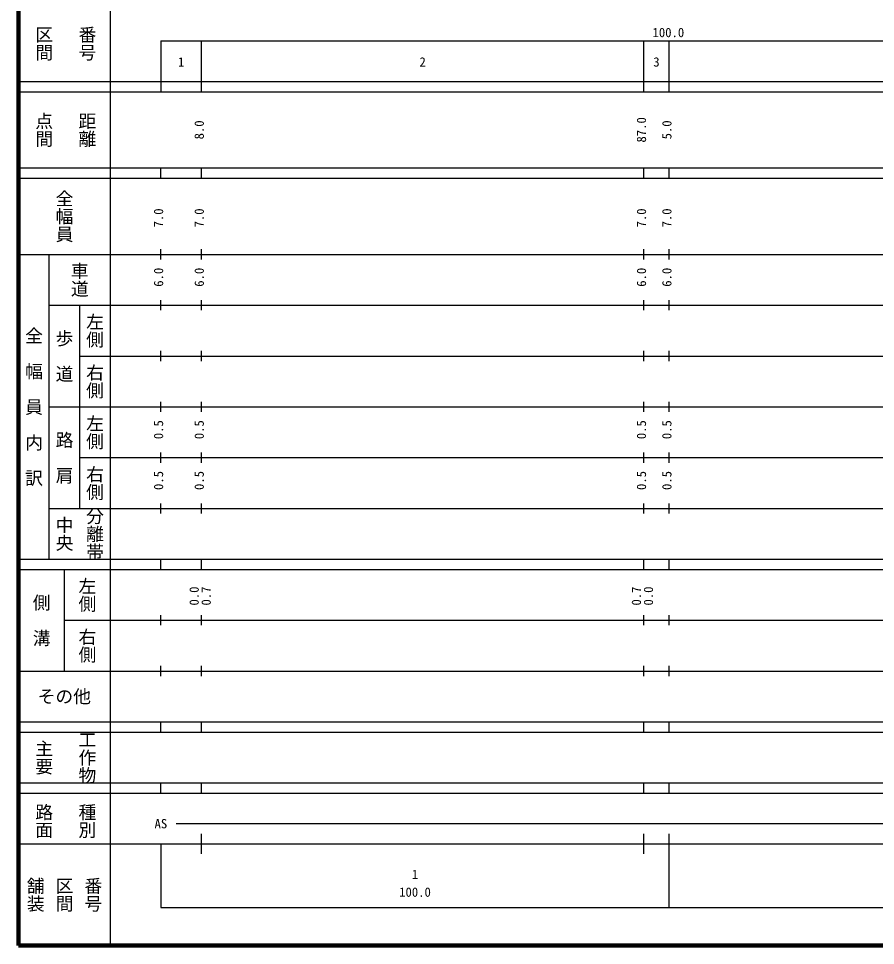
# Model space of a CAD drawing. Units: millimetres on the paper, enlarged 1000 times. Extents: x 40000 to 680000, y 20000 to 380000.
# Drawn here: x 40000 to 208582, y 20000 to 202409 of the extents above; entities that cross this region are included whole.
import ezdxf
from ezdxf.enums import TextEntityAlignment as Align

# ---------------------------------------------------------------- set-up
doc = ezdxf.new("R2010")
doc.units = ezdxf.units.MM
doc.header["$LTSCALE"] = 1000
doc.layers.add('M-TTL', color=2, linetype='Continuous', lineweight=140)
doc.layers.add('M-TTL-BAND', color=7, linetype='Continuous', lineweight=25)
doc.styles.add('@ＭＳ ゴシック', font='')
doc.styles.add('ＭＳ ゴシック', font='')
doc.styles.get('@ＭＳ ゴシック').set_extended_font_data('@MS Gothic')
doc.styles.get('ＭＳ ゴシック').set_extended_font_data('MS Gothic')

msp = doc.modelspace()

# ---------------------------------------------------------------- linework, layer by layer
at = {"layer": 'M-TTL'}
for p, q in [((40000, 380000), (40000, 20000)), ((40000, 20000), (680000, 20000))]:
    msp.add_line(p, q, dxfattribs=at)
at = {"layer": 'M-TTL-BAND'}
for p, q in [((58000, 370000), (58000, 20000)), ((68000, 198000), (579000, 198000)), ((68000, 198000), (68000, 188000)), ((76000, 188000), (76000, 198000)), ((163000, 188000), (163000, 198000)), ((168000, 188000), (168000, 198000)), ((40000, 190000), (579000, 190000)), ((40000, 188000), (579000, 188000)), ((40000, 173000), (579000, 173000)), ((68000, 171000), (68000, 173000)), ((76000, 171000), (76000, 173000)), ((163000, 171000), (163000, 173000)), ((168000, 171000), (168000, 173000)), ((40000, 171000), (579000, 171000)), ((68000, 155000), (68000, 157000)), ((76000, 155000), (76000, 157000)), ((163000, 155000), (163000, 157000)), ((168000, 155000), (168000, 157000)), ((40000, 156000), (579000, 156000)), ((46000, 96000), (46000, 156000)), ((46000, 146000), (579000, 146000)), ((52000, 146000), (52000, 106000)), ((68000, 145000), (68000, 147000)), ((76000, 145000), (76000, 147000)), ((163000, 145000), (163000, 147000)), ((168000, 145000), (168000, 147000)), ((68000, 135000), (68000, 137000)), ((76000, 135000), (76000, 137000)), ((163000, 135000), (163000, 137000)), ((168000, 135000), (168000, 137000)), ((52000, 136000), (579000, 136000)), ((46000, 126000), (579000, 126000)), ((68000, 125000), (68000, 127000)), ((76000, 125000), (76000, 127000)), ((163000, 125000), (163000, 127000)), ((168000, 125000), (168000, 127000)), ((68000, 115000), (68000, 117000)), ((76000, 115000), (76000, 117000)), ((163000, 115000), (163000, 117000)), ((168000, 115000), (168000, 117000)), ((52000, 116000), (579000, 116000)), ((46000, 106000), (579000, 106000)), ((68000, 105000), (68000, 107000)), ((76000, 105000), (76000, 107000)), ((163000, 105000), (163000, 107000)), ((168000, 105000), (168000, 107000)), ((40000, 96000), (579000, 96000)), ((68000, 94000), (68000, 96000)), ((76000, 94000), (76000, 96000)), ((163000, 94000), (163000, 96000)), ((168000, 94000), (168000, 96000)), ((40000, 94000), (579000, 94000)), ((49000, 94000), (49000, 74000)), ((49000, 84000), (579000, 84000)), ((68000, 83000), (68000, 85000)), ((76000, 83000), (76000, 85000)), ((163000, 83000), (163000, 85000)), ((168000, 83000), (168000, 85000)), ((68000, 73000), (68000, 75000)), ((76000, 73000), (76000, 75000)), ((163000, 73000), (163000, 75000)), ((168000, 73000), (168000, 75000)), ((40000, 74000), (579000, 74000)), ((40000, 64000), (579000, 64000)), ((68000, 62000), (68000, 64000)), ((76000, 62000), (76000, 64000)), ((163000, 62000), (163000, 64000)), ((168000, 62000), (168000, 64000)), ((40000, 62000), (579000, 62000)), ((40000, 52000), (579000, 52000)), ((68000, 50000), (68000, 52000)), ((76000, 50000), (76000, 52000)), ((163000, 50000), (163000, 52000)), ((168000, 50000), (168000, 52000)), ((40000, 50000), (579000, 50000)), ((71000, 44000), (565000, 44000)), ((76000, 38000), (76000, 42000)), ((163000, 38000), (163000, 42000)), ((168000, 27500), (168000, 42000)), ((40000, 40000), (579000, 40000)), ((68000, 40000), (68000, 27500)), ((68000, 27500), (579000, 27500))]:
    msp.add_line(p, q, dxfattribs=at)

# ---------------------------------------------------------------- texts
at = {"layer": 'M-TTL-BAND', "style": '@ＭＳ ゴシック'}
for s, p in [('番号', (53500, 197500)), ('区間', (45000, 197500)), ('点間', (45000, 180500)), ('距離', (53500, 180500)), ('全幅員', (49000, 163500)), ('車道', (52000, 151000)), ('左側', (55000, 141000)), ('全\u3000幅\u3000員\u3000内\u3000訳', (43000, 126000)), ('歩\u3000道', (49000, 136000)), ('右側', (55000, 131000)), ('左側', (55000, 121000)), ('路\u3000肩', (49000, 116000)), ('右側', (55000, 111000)), ('分離帯', (55000, 101000)), ('中央', (49000, 101000)), ('左側', (53500, 89000)), ('側\u3000溝', (44500, 84000)), ('右側', (53500, 79000)), ('主要', (45000, 57000)), ('工作物', (53500, 57000)), ('路面', (45000, 44500)), ('種別', (53500, 44500)), ('舗装', (43333, 30000)), ('区間', (49000, 30000)), ('番号', (54667, 30000))]:
    msp.add_text(s, height=2566, rotation=270, dxfattribs=at).set_placement(p, align=Align.MIDDLE_CENTER)
at = {"layer": 'M-TTL-BAND', "style": 'ＭＳ ゴシック'}
for s, p in [('100.0', (167844, 198195)), ('1', (72000, 192405)), ('2', (119500, 192405)), ('3', (165500, 192405)), ('AS', (68000, 42500)), ('1', (118000, 32523)), ('100.0', (118000, 29033))]:
    msp.add_text(s, height=1833, dxfattribs=at).set_placement(p, align=Align.BOTTOM_CENTER)
for s, p in [('87.0', (164000, 180500)), ('8.0', (77000, 180500)), ('5.0', (169000, 180500)), ('7.0', (69000, 163174)), ('7.0', (77000, 163174)), ('7.0', (164000, 163174)), ('7.0', (169000, 163174)), ('6.0', (69000, 151500)), ('6.0', (77000, 151500)), ('6.0', (164000, 151500)), ('6.0', (169000, 151500)), ('0.5', (69000, 121500)), ('0.5', (77000, 121500)), ('0.5', (164000, 121500)), ('0.5', (169000, 121500)), ('0.5', (69000, 111500)), ('0.5', (77000, 111500)), ('0.5', (164000, 111500)), ('0.5', (169000, 111500)), ('0.0', (76000, 88764)), ('0.7', (78370, 88764)), ('0.7', (163000, 88764)), ('0.0', (165370, 88764))]:
    msp.add_text(s, height=1833, rotation=90, dxfattribs=at).set_placement(p, align=Align.BOTTOM_CENTER)
msp.add_text('その他', height=2566, dxfattribs=at).set_placement((49000, 69000), align=Align.MIDDLE_CENTER)

doc.saveas('drawing.dxf')
